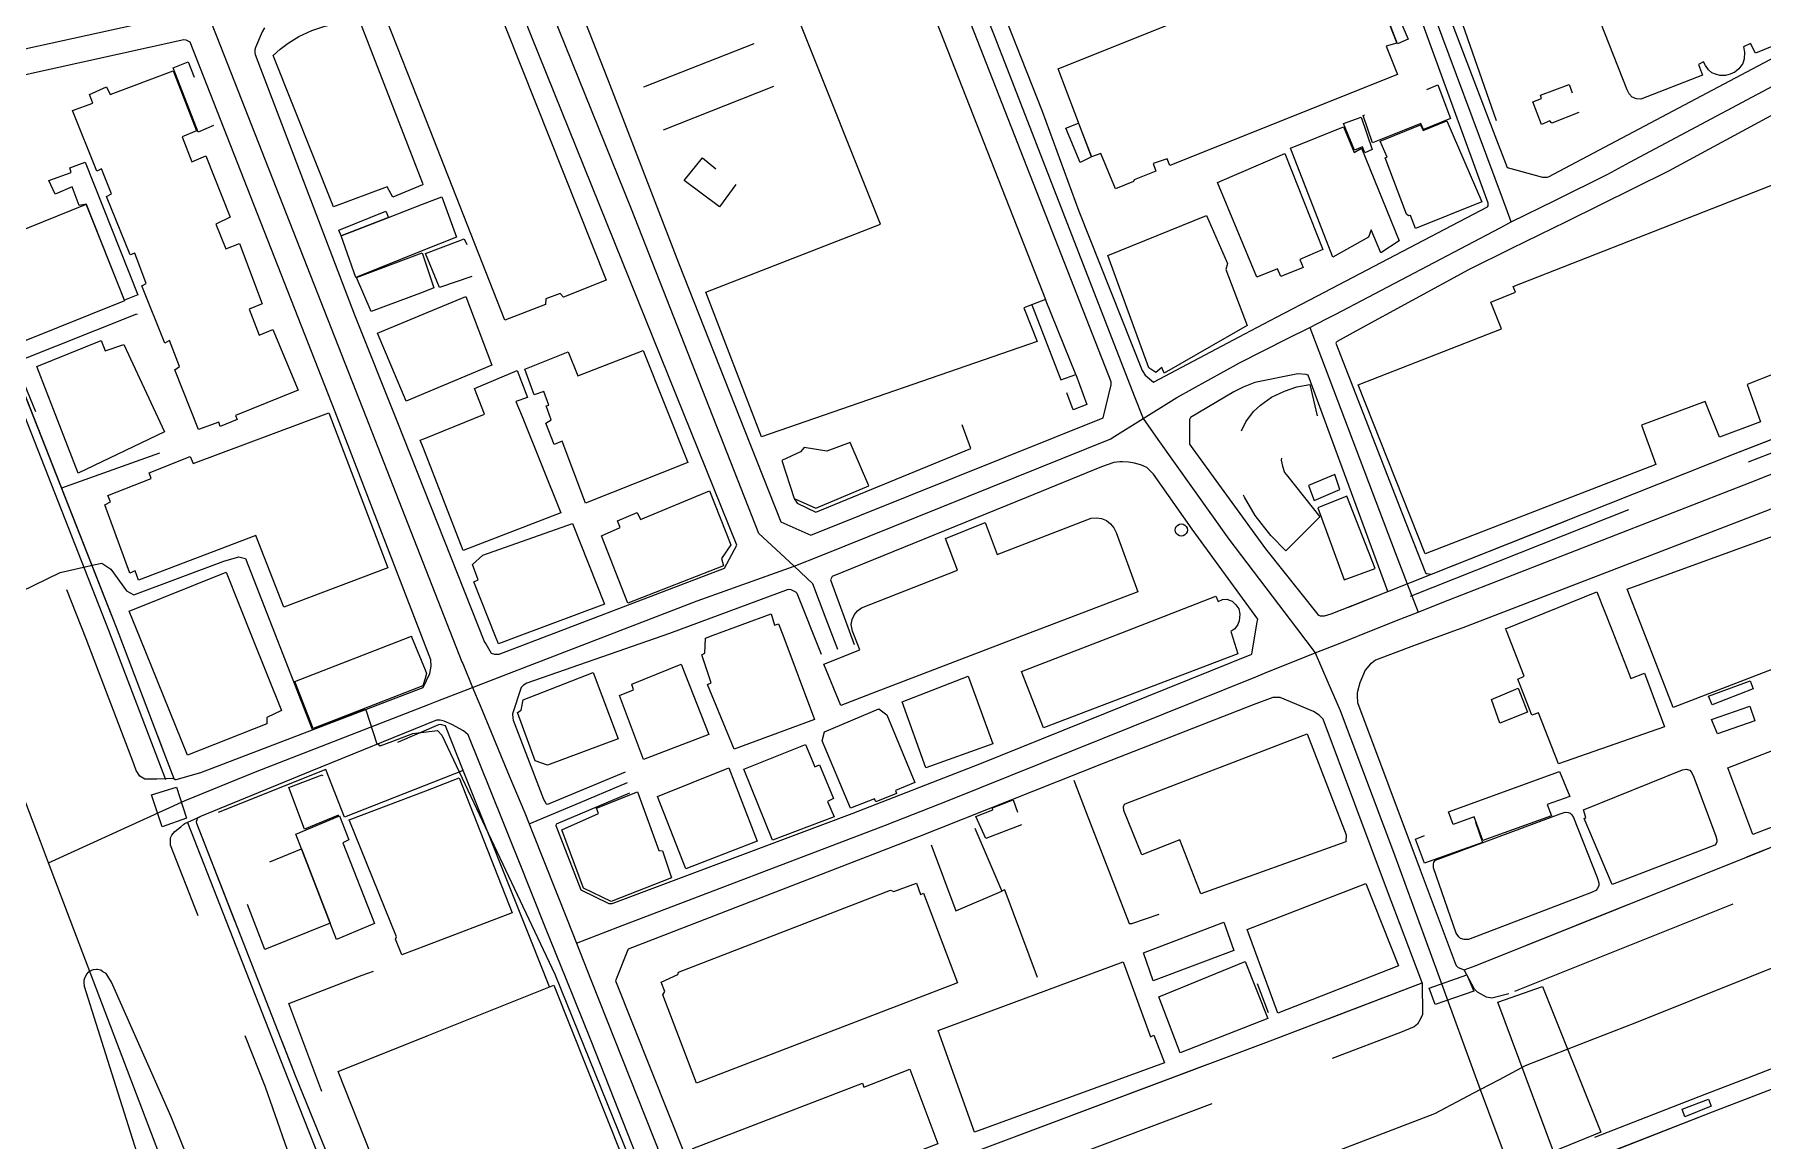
# Model space of a CAD drawing. Header units: millimetres. Extents: x 198785 to 203305, y 542885 to 545889.
# Drawn here: x 200634.5 to 200902.9, y 543660.4 to 543832.1 of the extents above; entities that cross this region are included whole.
import ezdxf

# ---------------------------------------------------------------- set-up
doc = ezdxf.new("R2010")
doc.units = ezdxf.units.MM
for name, pattern in [('FENCE_25K', [54.3, 28.7, -9.2, -16.4]), ('HIDDEN_BULD_25K', [28.8, 18.4, -10.4]), ('HIDDEN_IN_25K', [56.5, 36.5, -20])]:
    doc.linetypes.add(name, pattern=pattern)
for name, color, linetype in [('A0013114', 253, 'Continuous'), ('A0013117', 253, 'Continuous'), ('A0023214', 253, 'Continuous'), ('A0023217', 253, 'Continuous'), ('A0033324', 253, 'Continuous'), ('A0033327', 253, 'Continuous'), ('A0043325', 253, 'Continuous'), ('B0014111', 253, 'Continuous'), ('B0014113', 253, 'Continuous'), ('B0014116', 253, 'Continuous'), ('B0014118', 253, 'Continuous'), ('B0024120', 253, 'Continuous'), ('C0076117', 253, 'Continuous'), ('C0523121', 253, 'Continuous'), ('F0017111', 253, 'Continuous'), ('F0047224', 253, 'Continuous')]:
    doc.layers.add(name, color=color, linetype=linetype)

msp = doc.modelspace()

# ---------------------------------------------------------------- linework, layer by layer
at = {"layer": 'A0013114'}
for points in [[(200658.67, 543830.96), (200658.06, 543831.25), (200657.71, 543831.33), (200621.34, 543823.31), (200620.5, 543823.08), (200615.53, 543821.62), (200615.42, 543821.19), (200619.39, 543810.69), (200647.16, 543740.09), (200654.58, 543720.63), (200656.12, 543716.59)], [(200855.19, 543687.9), (200855.35, 543687.56), (200855.63, 543687.21), (200856.59, 543686.85), (200858.31, 543687.51), (200948.02, 543723.44), (200948.39, 543723.65), (200948.62, 543723.81), (200948.85, 543724.04), (200952.63, 543733.05), (200952.75, 543733.65), (200952.77, 543733.9), (200938.52, 543771.52), (200938.29, 543771.84), (200938.12, 543771.92)], [(200659.63, 543709.88), (200659.66, 543709.64), (200675.01, 543670.48), (200682.52, 543652.02), (200682.75, 543651.65), (200682.98, 543651.35), (200683.37, 543650.84), (200683.65, 543650.59), (200684.02, 543650.22), (200697.94, 543643.86), (200716.53, 543636.16), (200717.49, 543636.05), (200718.49, 543636.02), (200719.01, 543636.02), (200719.69, 543636.04), (200720.48, 543636.07), (200721.79, 543636.31), (200722.03, 543636.4), (200728.75, 543638.94), (200734.16, 543640.78), (200734.4, 543640.91), (200734.48, 543641.12)], [(200984.83, 543694.5), (200961.64, 543685.97), (200938.38, 543676.87), (200936.78, 543676.58), (200936, 543676.56), (200934.95, 543676.56), (200932.53, 543676.78), (200929.08, 543677.17), (200927.57, 543677.17), (200926.59, 543677.09), (200925.61, 543676.96), (200924.61, 543676.48), (200908.04, 543669.73), (200895.11, 543664.78), (200873.37, 543656.25), (200871.76, 543655.24), (200868.64, 543652.49)], [(200741.09, 543644.11), (200741.49, 543643.97), (200825.79, 543675.6), (200850.04, 543684.84)]]:
    msp.add_lwpolyline(points, dxfattribs=at)
at = {"layer": 'A0013117'}
for points in [[(200773.35, 543869.46), (200772.84, 543868.22), (200772.8, 543867.78), (200778.06, 543853.06), (200791.04, 543820.26), (200796.75, 543804.72), (200806.58, 543779.94), (200807.04, 543779.22), (200808.35, 543778.13), (200822.53, 543785.67), (200827.43, 543788.23), (200833.82, 543791.58), (200860.21, 543805.38), (200860.3, 543805.51), (200860.32, 543805.93), (200849.01, 543836.9), (200835.63, 543873.33), (200831.3, 543885.64), (200830.28, 543887.18), (200829.15, 543888.11), (200828.71, 543888.36), (200828.44, 543888.52), (200828.18, 543888.66)], [(200838.31, 543888.48), (200836.66, 543886.86), (200835.72, 543885.56), (200835.59, 543884.73), (200835.63, 543884.14), (200841.96, 543867.4), (200851.13, 543843.23), (200861.09, 543817.12), (200863.28, 543811.47), (200868.73, 543810.01), (200869, 543810.01), (200869.33, 543810.01), (200869.54, 543810.01), (200869.79, 543810.1), (200870.44, 543810.47), (200912.94, 543832.93)], [(200715.86, 543845.04), (200716.26, 543843.72), (200723.62, 543824.98), (200734.52, 543796.67), (200744.84, 543770.57), (200750.42, 543756.48), (200755.08, 543754.36), (200800.51, 543772.63), (200801.75, 543777.73), (200801.73, 543778.22), (200776.13, 543843.67), (200767.98, 543863.6), (200763.73, 543865.79)], [(200670.2, 543833.2), (200669.85, 543832.58), (200668.8, 543830.12), (200668.71, 543829.75), (200668.71, 543829.31), (200668.77, 543829.06), (200684.21, 543788.63), (200690.77, 543772.13), (200704.42, 543737.74), (200704.63, 543737.51), (200705.46, 543736.06), (200705.94, 543735.9), (200706.29, 543735.9), (200706.68, 543735.9), (200741.69, 543749.24), (200743.58, 543752.84), (200708.06, 543840.89), (200707.73, 543841.14)], [(200656.12, 543716.59), (200656.33, 543716.46), (200656.52, 543716.46), (200660.32, 543717.54), (200694.87, 543730.7), (200695.9, 543732.92), (200696.11, 543734.05), (200696.07, 543735.02), (200681.18, 543773.52), (200658.67, 543830.96)], [(200916.88, 543826.37), (200888.31, 543810.9), (200872.41, 543803.07), (200863.95, 543798.91), (200857.24, 543795.6), (200839.76, 543786.06), (200836.87, 543784.48), (200836.69, 543784.3), (200836.63, 543784.19), (200846.97, 543757.77), (200850.56, 543748.52), (200850.71, 543748.42), (200851.49, 543748.31), (200898.69, 543767.09), (200932.65, 543780.25), (200933.77, 543780.89)], [(200830.77, 543779.45), (200824.05, 543778.12), (200822.25, 543777.35), (200820.8, 543776.64), (200814.08, 543772.64), (200813.93, 543772.37), (200813.92, 543768.53), (200814.46, 543767.81), (200825.74, 543752.24), (200833.88, 543742.05), (200834.01, 543741.96), (200834.23, 543741.88), (200834.9, 543741.88), (200835.94, 543742.17), (200844.74, 543745.64), (200832.33, 543779.23), (200832.2, 543779.29), (200832.04, 543779.35), (200830.77, 543779.45)], [(200938.12, 543771.92), (200903.32, 543758.04), (200856.4, 543740), (200854.92, 543739.45), (200848.73, 543737.17), (200842.81, 543734.99), (200842.27, 543734.54), (200842.04, 543734.38), (200841.2, 543733.41), (200840.4, 543731.46), (200840.03, 543730.11), (200839.99, 543729.91), (200839.97, 543729.45), (200840.02, 543728.4), (200849.77, 543702.43), (200855.19, 543687.9)], [(200726.9, 543714.32), (200715.55, 543709.51), (200715.49, 543709.27), (200719.37, 543699.32), (200723.73, 543697.16), (200724.23, 543697.16), (200761.54, 543711.13), (200781.37, 543718.89), (200823.61, 543735.9), (200824.44, 543740.93), (200824.51, 543741.35), (200814.32, 543755.33), (200808.32, 543763.87), (200807.28, 543764.89), (200806.44, 543765.28), (200805.96, 543765.41), (200805.36, 543765.55), (200804.42, 543765.72), (200803.52, 543765.78), (200803.11, 543765.76), (200802.17, 543765.68), (200800.25, 543765), (200788.58, 543760.23), (200758.4, 543747.97), (200758.17, 543747.47), (200761.85, 543737.42)], [(200756.74, 543735.83), (200752.97, 543745.31), (200752.76, 543745.53), (200752.06, 543745.9), (200751.58, 543745.95), (200733.16, 543739.13), (200710.96, 543731.39), (200710.45, 543731.08), (200710.3, 543730.93), (200710.08, 543730.71), (200708.77, 543726.63), (200708.79, 543725.95), (200708.86, 543725.63), (200713.59, 543713.37), (200714, 543712.67), (200714.26, 543712.62), (200726.31, 543717.62)], [(200850.04, 543684.84), (200850.02, 543685.02), (200844.51, 543699.48), (200834.68, 543725.81), (200834.08, 543726.45), (200833.2, 543727.02), (200828.02, 543729.18), (200827.68, 543729.19), (200827.47, 543729.19), (200826.88, 543729.15), (200823.79, 543728.05), (200800.5, 543718.92), (200771.83, 543707.53), (200726.73, 543690.1), (200726.57, 543689.71), (200724.74, 543685.19), (200741.09, 543644.11)], [(200734.48, 543641.12), (200734.48, 543641.49), (200734.46, 543641.58), (200720.95, 543675.83), (200717.09, 543685.46), (200713.9, 543693.42), (200709.65, 543704.04), (200708.56, 543706.74), (200707.31, 543709.85), (200701.85, 543723.39), (200701.15, 543723.98), (200699.32, 543724.99), (200698.12, 543725.49), (200697.51, 543725.66), (200696.94, 543725.66), (200677.3, 543717.69), (200660.27, 543710.71), (200659.89, 543710.49), (200659.7, 543710.17), (200659.63, 543709.88)]]:
    msp.add_lwpolyline(points, dxfattribs=at)
at = {"layer": 'A0023214'}
for points in [[(200650.22, 543833.66), (200629.2, 543829.06)], [(200679, 543598.38), (200664.05, 543631.43), (200662.69, 543635.03), (200640.6, 543693.15), (200638.06, 543699.82), (200636.67, 543703.48), (200635.41, 543706.79), (200593.93, 543815.93), (200592.09, 543820.76)], [(200679, 543598.38), (200719.51, 543614.14), (200741.88, 543622.84), (200745.19, 543624.13), (200747.97, 543625.21), (200753.98, 543627.55), (200808, 543647.85), (200825.65, 543654.45), (200852.02, 543664.54), (200856.34, 543666.82), (200859.09, 543668.27), (200862.05, 543669.84), (200866.12, 543671.99), (200876.71, 543676.15), (200883.17, 543678.62), (200936.32, 543699.96), (200969.63, 543712.69), (200979.57, 543716.48)]]:
    msp.add_lwpolyline(points, dxfattribs=at)
at = {"layer": 'A0023217'}
for points in [[(200863.91, 543803.06), (200862.55, 543806.71), (200838.8, 543870.37), (200832.6, 543888.58), (200831.19, 543892.71)], [(200863.91, 543803.06), (200870.65, 543806.38), (200878.92, 543810.45), (200882.34, 543812.33), (200911.7, 543827.95), (200914.93, 543829.62), (200932.66, 543838.79), (200950.27, 543847.91), (200950.53, 543848.06), (200979.82, 543864.69), (200991.68, 543872.09), (200995.01, 543874.16)], [(200768.78, 543869.85), (200769.5, 543867.99), (200777.09, 543848.37), (200783.58, 543831.97), (200785.59, 543826.8), (200805.34, 543776.02), (200806.71, 543772.51)], [(200752.48, 543749.56), (200748.29, 543753.46), (200747, 543754.66), (200727.21, 543805.02), (200711.83, 543843.1), (200709.97, 543847.73)], [(200661.13, 543836.05), (200662.81, 543831.76), (200685.98, 543772.83), (200700.9, 543734.69), (200701.01, 543734.43), (200702.55, 543730.74)], [(200849.45, 543742.44), (200853.19, 543743.9), (200901, 543762.57), (200935.94, 543776.4), (200954.41, 543783.39), (200970.69, 543789.56), (200972.46, 543790.23), (201015.69, 543807.58), (201025.13, 543811.16), (201030, 543812.03)], [(200832.61, 543786.66), (200835.2, 543787.97), (200836.54, 543788.65), (200862.16, 543802.14), (200863.91, 543803.06)], [(200806.71, 543772.51), (200811.12, 543775.27), (200811.95, 543775.79), (200821.66, 543781.16), (200829.15, 543784.92), (200832.61, 543786.66)], [(200832.61, 543786.66), (200834.42, 543781.86), (200845.85, 543751.7), (200847.75, 543746.83), (200849.45, 543742.44)], [(200752.48, 543749.56), (200756.69, 543751.25), (200801.69, 543769.36), (200801.89, 543769.48), (200806.71, 543772.51)], [(200806.71, 543772.51), (200809.02, 543769.26), (200820.03, 543753.78), (200830.53, 543739.94), (200833.45, 543736.09)], [(200702.55, 543730.74), (200708.29, 543732.95), (200737.42, 543744.19), (200748.88, 543748.28), (200752.48, 543749.56)], [(200759.29, 543736.63), (200757.49, 543741.36), (200755.4, 543746.83), (200752.48, 543749.56)], [(200833.45, 543736.09), (200837.57, 543737.72), (200842.69, 543739.76), (200846.75, 543741.37), (200849.45, 543742.44)], [(200718.68, 543691.04), (200725.12, 543693.5), (200766.69, 543709.33), (200776.6, 543713.21), (200824.22, 543732.4), (200825.56, 543732.93), (200833.45, 543736.09)], [(200833.45, 543736.09), (200835.42, 543731.55), (200837.34, 543727.13), (200845.63, 543705.14), (200852.51, 543686.3), (200859.09, 543668.27), (200865.88, 543650.1), (200866.42, 543648.64), (200872.3, 543634.4), (200883.27, 543604.97), (200884.79, 543602.31)], [(200636.67, 543703.48), (200657.92, 543713.15), (200668.81, 543717.61), (200695.85, 543728.16), (200697.17, 543728.67), (200702.55, 543730.74)], [(200702.55, 543730.74), (200703.71, 543727.93), (200708.25, 543717.01), (200710.64, 543711.25), (200711.34, 543709.57)], [(200711.34, 543709.57), (200714.81, 543711.02), (200718.26, 543712.47), (200726.61, 543715.97)], [(200711.34, 543709.57), (200711.93, 543708.08), (200717.23, 543694.69), (200718.68, 543691.04)], [(200718.68, 543691.04), (200720.32, 543686.9), (200720.98, 543685.22), (200737.85, 543642.65), (200745.19, 543624.13), (200751.78, 543606.06), (200754.73, 543597.96), (200755.79, 543594.83), (200757.22, 543591.05), (200768.49, 543562.6), (200770.05, 543558.66)]]:
    msp.add_lwpolyline(points, dxfattribs=at)
at = {"layer": 'A0033324', "linetype": 'HIDDEN_IN_25K', "flags": 128}
for points in [[(200656.12, 543716.59), (200653.49, 543716.47), (200651.64, 543716.48), (200650.84, 543716.95), (200650.29, 543717.84), (200649.91, 543718.85), (200642.5, 543738.28), (200630.87, 543767.85), (200614.72, 543808.89), (200611.02, 543818.67), (200610.93, 543819.12), (200611.09, 543819.46), (200612.63, 543820.18), (200613.04, 543820.41), (200615.53, 543821.62), (200615.42, 543821.19), (200619.39, 543810.69), (200647.16, 543740.09), (200654.58, 543720.63), (200656.12, 543716.59)], [(200934.73, 543778.91), (200899.42, 543765.23), (200884.26, 543759.19), (200851.74, 543746.25), (200847.29, 543744.5), (200836.68, 543740.31), (200835.98, 543740.4), (200835.82, 543740.56), (200834.23, 543741.88), (200834.9, 543741.88), (200835.94, 543742.17), (200844.74, 543745.64), (200851.49, 543748.31), (200898.69, 543767.09), (200932.65, 543780.25), (200933.77, 543780.89), (200934.73, 543778.91)], [(200863.53, 543683.13), (200860.91, 543682.45), (200860.08, 543682.63), (200858.64, 543683.38), (200858.21, 543683.89), (200856.59, 543686.85), (200858.31, 543687.51), (200925.59, 543714.46), (200948.02, 543723.44), (200948.39, 543723.65), (200948.62, 543723.81), (200948.85, 543724.04), (200952.63, 543733.05), (200952.75, 543733.65), (200952.77, 543733.9), (200938.52, 543771.52), (200938.29, 543771.84), (200938.12, 543771.92), (200942.69, 543772.82), (200943.97, 543772.57), (200944.68, 543771.71), (200945.43, 543770.21), (200958.87, 543734.73), (200958.7, 543732.81), (200958.41, 543731.3), (200953.93, 543720.63), (200952.49, 543719.2), (200951.59, 543718.57), (200950.62, 543718.02), (200933.42, 543711.13), (200863.53, 543683.13)], [(200683.65, 543650.59), (200677.44, 543648.49), (200670.37, 543668.63), (200664.27, 543684.2), (200655.63, 543706.23), (200655.63, 543707.35), (200655.82, 543707.8), (200656.31, 543708.35), (200657.2, 543709.09), (200657.68, 543709.49), (200657.87, 543709.58), (200660.27, 543710.71), (200659.89, 543710.49), (200659.7, 543710.17), (200659.63, 543709.88), (200659.66, 543709.64), (200675.01, 543670.48), (200682.52, 543652.02), (200682.75, 543651.65), (200682.98, 543651.35), (200683.37, 543650.84), (200683.65, 543650.59)], [(200961.64, 543685.97), (200938.38, 543676.87), (200936.78, 543676.58), (200936, 543676.56), (200934.95, 543676.56), (200932.53, 543676.78), (200929.08, 543677.17), (200927.57, 543677.17), (200926.59, 543677.09), (200925.61, 543676.96), (200924.61, 543676.48), (200908.04, 543669.73), (200895.11, 543664.78), (200873.37, 543656.25), (200871.76, 543655.24), (200868.64, 543652.49), (200869.46, 543656.43), (200869.99, 543657.3), (200870.85, 543658.21), (200872.01, 543658.94), (200894.03, 543667.58), (200900.65, 543670.11), (200906.93, 543672.52), (200922.66, 543678.93), (200932.88, 543683.53), (200935.29, 543684.06), (200935.96, 543684.06), (200936.32, 543684.12), (200958.98, 543692.98), (200962.17, 543694.16), (200979.71, 543700.61), (200981.17, 543700.63), (200981.94, 543700.39), (200982.95, 543699.67), (200983.67, 543698.49), (200984.8, 543694.49), (200982.14, 543693.51), (200961.64, 543685.97)], [(200677.44, 543648.49), (200683.65, 543650.59), (200684.02, 543650.22), (200697.94, 543643.86), (200716.53, 543636.16), (200717.49, 543636.05), (200718.49, 543636.02), (200719.01, 543636.02), (200719.69, 543636.04), (200720.48, 543636.07), (200721.79, 543636.31), (200722.03, 543636.4), (200728.75, 543638.94), (200734.16, 543640.78), (200734.4, 543640.91), (200734.48, 543641.12), (200741.09, 543644.11), (200741.49, 543643.97), (200825.79, 543675.6), (200850.04, 543684.84), (200850.09, 543679.96), (200849.79, 543679.25), (200849.33, 543678.44), (200848.81, 543678.02), (200846.7, 543677.15), (200827.91, 543669.99), (200759.6, 543644.36), (200754.74, 543642.53), (200734.94, 543634.74), (200726.57, 543631.77), (200720.94, 543629.74), (200716.34, 543627.98), (200713.76, 543627.64), (200710.43, 543627.46), (200706.62, 543627.34), (200702.19, 543627.52), (200698.39, 543627.8), (200696.01, 543628.37), (200693.87, 543629.02), (200691.69, 543629.87), (200690.03, 543630.75), (200687.49, 543632.76), (200684.67, 543635.85), (200679.55, 543643.67), (200678.69, 543645.28), (200677.44, 543648.49)]]:
    msp.add_lwpolyline(points, dxfattribs=at)
at = {"layer": 'A0033327'}
for points in [[(200614.17, 543820.96), (200618.22, 543810.24), (200646, 543739.64), (200654.83, 543716.46)], [(200658.27, 543709.77), (200673.85, 543670.02), (200678.82, 543657.43), (200680.1, 543657.95)]]:
    msp.add_lwpolyline(points, dxfattribs=at)
at = {"layer": 'A0043325'}
for points in [[(200658.1, 543710.44), (200654.3, 543709.09), (200652.67, 543714.07), (200656.56, 543715.24), (200658.1, 543710.44)], [(200858.11, 543683.58), (200852.09, 543681.51), (200851.15, 543684.05), (200857, 543686.09), (200858.11, 543683.58)], [(200877.81, 543661.65), (200870.45, 543658.64), (200861.81, 543681.85), (200868.78, 543684.31), (200877.81, 543661.65)]]:
    msp.add_lwpolyline(points, dxfattribs=at)
at = {"layer": 'B0014111'}
for points in [[(200909.97, 543832.55), (200901.83, 543829.25), (200901.08, 543830.73), (200899.96, 543830.25), (200900.13, 543829.41), (200900.06, 543828.39), (200899.87, 543827.65), (200899.26, 543826.79), (200898.65, 543826.32), (200897.89, 543826), (200897.16, 543825.78), (200896.3, 543825.77), (200895.63, 543825.98), (200895.07, 543826.21), (200894.52, 543826.65), (200894.06, 543827.35), (200893.75, 543827.88), (200892.97, 543827.5), (200893.63, 543825.82), (200884.04, 543822.12), (200883.36, 543822.14), (200882.66, 543822.39), (200882.2, 543822.94), (200881.91, 543823.57), (200860.2, 543878.64)], [(200846.23, 543825.91), (200810.87, 543811.79), (200810.46, 543812.84), (200808.28, 543812.1), (200808.71, 543810.94), (200805.33, 543809.57), (200805.24, 543809.32), (200802.4, 543808.2), (200800.12, 543813.64), (200798.7, 543813.14), (200793.53, 543826.8), (200840.35, 543845.58), (200846.12, 543830.82), (200844.49, 543830.32), (200846.23, 543825.91)], [(200790.24, 543784.45), (200747.44, 543769.65), (200738.77, 543792.1), (200765.93, 543802.69), (200753.46, 543833.89), (200771.82, 543841.27), (200791.57, 543791), (200788.16, 543789.7), (200790.24, 543784.45)], [(200705.67, 543838.26), (200723.3, 543794), (200716.68, 543791.37), (200716.13, 543791.91), (200713.95, 543791.08), (200713.86, 543790.23), (200707.55, 543787.8), (200694.7, 543820.46), (200689.28, 543834.24), (200694.62, 543836.42), (200695.14, 543836.63), (200695.94, 543834.57), (200705.67, 543838.26)], [(200694.76, 543808.8), (200690.14, 543806.9), (200689.26, 543808.5), (200680.95, 543805.38), (200671.58, 543828.9), (200672.65, 543829.88), (200673.89, 543830.79), (200675.55, 543831.83), (200677.57, 543832.78), (200679.42, 543833.4), (200681.54, 543833.88), (200683.5, 543834.13), (200685.1, 543834.02), (200694.76, 543809.04), (200694.84, 543808.83), (200694.76, 543808.8)], [(200656.01, 543826.52), (200659.64, 543817.2), (200657.43, 543816.23), (200658.93, 543812.38), (200661.13, 543813.29), (200664.91, 543803.79), (200662.65, 543802.67), (200664.2, 543798.84), (200666.33, 543799.66), (200669.87, 543790.31), (200667.82, 543789.47), (200669.38, 543785.46), (200671.54, 543786.34), (200675.47, 543776.88), (200665.71, 543772.99), (200665.98, 543772.34), (200663.35, 543771.24), (200663.12, 543771.96), (200659.95, 543770.77), (200656.29, 543780.05), (200657.02, 543780.58), (200655.48, 543784.6), (200654.72, 543784.18), (200651.18, 543793.09), (200651.82, 543793.49), (200650.06, 543798.16), (200649.35, 543797.9), (200645.66, 543806.97), (200646.47, 543807.38), (200644.92, 543811.3), (200644.16, 543810.93), (200640.41, 543820.35), (200643.57, 543821.47), (200643.06, 543822.84), (200645.68, 543824.02), (200646.23, 543822.8), (200656.01, 543826.52)], [(200837.84, 543817.8), (200839.48, 543813.82), (200840.62, 543814.5), (200846.5, 543800.11), (200843.63, 543798.25), (200842.15, 543801.8), (200841.71, 543800.66), (200836.16, 543797.55), (200829.62, 543814.5), (200837.84, 543817.8)], [(200853.9, 543818.72), (200859.34, 543806.18), (200849.02, 543802.03), (200848.25, 543804.02), (200847.92, 543803.99), (200847.61, 543804.23), (200844.3, 543812.97), (200844.63, 543813.1), (200843.56, 543815.58), (200849.81, 543818.13), (200850.21, 543817.26), (200853.9, 543818.72)], [(200642.36, 543812.31), (200650.55, 543791.73), (200648.47, 543790.87), (200642.51, 543805.8), (200641.44, 543805.6), (200640.34, 543808.51), (200637.71, 543807.35), (200636.7, 543809.47), (200640.21, 543810.72), (200639.97, 543811.46), (200642.36, 543812.31)], [(200831.57, 543795.95), (200828.09, 543794.56), (200827.61, 543795.73), (200824.36, 543794.45), (200818.29, 543809.15), (200828.71, 543813.64), (200834.64, 543798.74), (200831.08, 543797.21), (200831.57, 543795.95)], [(200920.03, 543813.71), (200929.11, 543790.14), (200925.37, 543788.63), (200925.72, 543787.73), (200900.56, 543777.79), (200902.64, 543771.99), (200896.27, 543769.58), (200894.05, 543775.15), (200884.11, 543771.49), (200886.35, 543765.36), (200850.55, 543751.46), (200840.13, 543777.71), (200862.38, 543786.44), (200860.75, 543790.55), (200864.58, 543792.14), (200864.2, 543793.01), (200915.7, 543813.18), (200916.16, 543812.19), (200920.03, 543813.71)], [(200682.14, 543800.86), (200689.47, 543803.72), (200694.78, 543805.79), (200697.75, 543806.95), (200700.05, 543800.69), (200694.82, 543798.59), (200684.42, 543794.41), (200682.14, 543800.86)], [(200648.49, 543790.77), (200632.89, 543784.49), (200627.14, 543799.6), (200642.42, 543805.76), (200642.5, 543805.78), (200648.49, 543790.77)], [(200822.89, 543786.95), (200809.97, 543779.54), (200809.63, 543780.45), (200808.71, 543779.65), (200807.58, 543780.39), (200801.21, 543797.81), (200816.55, 543804.04), (200819.83, 543796.58), (200819.58, 543795.65), (200822.89, 543786.95)], [(200694.85, 543792.15), (200686.77, 543789.1), (200684.53, 543794.42), (200694.73, 543798.22), (200694.82, 543797.93), (200696.54, 543792.79), (200694.85, 543792.15)], [(200694.94, 543776.32), (200692.25, 543775.2), (200687.79, 543785.76), (200694.87, 543788.7), (200701.5, 543791.46), (200705.56, 543780.78), (200694.94, 543776.32)], [(200644.86, 543784.63), (200645.46, 543783.03), (200648.39, 543784.01), (200654.69, 543770.45), (200641.3, 543764), (200634.87, 543780.59), (200644.86, 543784.63)], [(200729.07, 543783.04), (200736, 543765.68), (200720.09, 543759.37), (200716.44, 543768.99), (200715.22, 543768.47), (200713.91, 543771.77), (200714.77, 543772.28), (200713.98, 543774.45), (200714.39, 543774.6), (200713.61, 543776.7), (200712.09, 543776.16), (200710.66, 543780.17), (200717.38, 543782.88), (200718.88, 543779.12), (200729.07, 543783.04)], [(200716.28, 543757.83), (200701.11, 543751.98), (200694.98, 543767.72), (200694.43, 543769.13), (200694.97, 543769.34), (200704.39, 543773.18), (200702.84, 543777.18), (200709.49, 543779.95), (200711.07, 543775.76), (200709.26, 543775.13), (200710.23, 543772.84), (200716.28, 543757.83)], [(200680.24, 543773.36), (200689.39, 543749.33), (200673.2, 543743.21), (200668.89, 543754.34), (200650.63, 543747.39), (200650.15, 543748.85), (200649.32, 543748.46), (200645.41, 543759.12), (200646.32, 543759.55), (200645.86, 543760.54), (200652.64, 543763.18), (200652.29, 543764.09), (200658.69, 543766.58), (200659.15, 543765.49), (200680.24, 543773.36)], [(200739.33, 543761.25), (200742.68, 543752.9), (200741.24, 543750.74), (200741.54, 543749.61), (200726.66, 543743.81), (200722.55, 543754.28), (200725.45, 543755.56), (200725.07, 543756.61), (200728.13, 543757.88), (200728.64, 543756.8), (200739.33, 543761.25)], [(200709.75, 543738.69), (200706.57, 543737.49), (200706.1, 543738.67), (200702.72, 543747.16), (200703.41, 543747.45), (200702.54, 543749.84), (200704.13, 543751.29), (200718.06, 543756.19), (200723.03, 543743.68), (200709.75, 543738.69)], [(200802.54, 543754.78), (200805.89, 543745.6), (200788.93, 543739.11), (200765.25, 543730.05), (200759.75, 543727.91), (200757.1, 543734.37), (200762.68, 543736.56), (200761.77, 543738.96), (200761.59, 543739.45), (200761.38, 543740.51), (200761.53, 543741.31), (200761.9, 543742.08), (200762.33, 543742.64), (200762.94, 543743.09), (200777.87, 543748.96), (200776.01, 543753.86), (200782.16, 543756.36), (200784.03, 543751.38), (200797.97, 543756.78), (200798.64, 543757.02), (200799.46, 543757.09), (200800.23, 543756.99), (200801, 543756.65), (200801.63, 543756.16), (200802.17, 543755.5), (200802.54, 543754.78)], [(200904.55, 543754.25), (200904.92, 543753.23), (200906.74, 543753.91), (200912.28, 543739.76), (200913.37, 543736.98), (200889.07, 543727.62), (200884.39, 543739.61), (200881.9, 543746.01), (200904.55, 543754.25)], [(200670.6, 543725.06), (200658.24, 543720.22), (200650.9, 543738.37), (200649.2, 543742.58), (200664.25, 543748.62), (200668.33, 543738.47), (200672.88, 543727.14), (200670.59, 543726.09), (200670.6, 543725.06)], [(200818.03, 543744.92), (200818.37, 543744.1), (200819.05, 543744.38), (200819.7, 543744.43), (200820.55, 543744.13), (200821.14, 543743.57), (200821.56, 543742.92), (200821.74, 543742.1), (200821.65, 543741.07), (200821.42, 543740.52), (200820.95, 543739.85), (200820.35, 543739.41), (200820.39, 543739.27), (200821.43, 543735.94), (200791.23, 543724.45), (200787.82, 543733.21), (200803.24, 543739.18), (200818.03, 543744.92)], [(200879.56, 543739.59), (200882.48, 543732.13), (200884.58, 543732.93), (200887.69, 543724.6), (200871.25, 543718.87), (200868.15, 543726.77), (200867.08, 543726.42), (200864.94, 543732.04), (200865.89, 543732.5), (200863.15, 543739.5), (200863.01, 543739.85), (200877.22, 543745.6), (200879.56, 543739.59)], [(200748.91, 543742.16), (200749.47, 543740.41), (200750.08, 543740.61), (200750.72, 543738.9), (200755.65, 543725.76), (200743.2, 543721.13), (200739.06, 543731.17), (200739.62, 543731.46), (200738.16, 543735.82), (200738.61, 543736.04), (200738.71, 543738.4), (200739.94, 543738.85), (200748.91, 543742.16)], [(200694.82, 543730.96), (200677.77, 543724.35), (200674.91, 543731.66), (200692.78, 543738.6), (200693.04, 543738.7), (200693.08, 543738.6), (200695.16, 543733.46), (200695.39, 543732.89), (200695.17, 543732.14), (200694.82, 543730.96)], [(200739.26, 543723.43), (200729.1, 543719.56), (200725.37, 543729.48), (200727.52, 543730.38), (200727.27, 543731.22), (200734.93, 543734.33), (200739.26, 543723.43)], [(200725.18, 543722.76), (200714.17, 543718.68), (200712.27, 543719.35), (200709.54, 543726.83), (200710.1, 543727.19), (200710.43, 543728.8), (200721.3, 543733.03), (200725.18, 543722.76)], [(200783.39, 543722), (200772.98, 543718.26), (200769.26, 543728.49), (200779.51, 543732.5), (200783.39, 543722)], [(200923.33, 543716.26), (200901.42, 543707.87), (200897.55, 543718.26), (200919.39, 543726.72), (200923.33, 543716.26)], [(200838.24, 543707.82), (200838.2, 543706.77), (200815.66, 543698.69), (200812.42, 543707.07), (200806.49, 543704.76), (200803.7, 543711.6), (200803.66, 543712.18), (200803.84, 543712.59), (200804.18, 543712.76), (200832.18, 543723.52), (200838.24, 543707.82)], [(200754.27, 543721.85), (200755.73, 543718.39), (200756.45, 543718.72), (200758.64, 543713.47), (200757.7, 543713.04), (200758.72, 543710.63), (200749.16, 543707.01), (200744.66, 543718.02), (200754.27, 543721.85)], [(200746.78, 543706.86), (200735.7, 543702.54), (200731.28, 543713.77), (200742.36, 543718.23), (200746.78, 543706.86)], [(200870.16, 543710.78), (200859.49, 543706.97), (200858.15, 543710.65), (200854.9, 543709.44), (200854.14, 543711.41), (200871.38, 543717.69), (200873.01, 543713.82), (200869.47, 543712.55), (200870.16, 543710.78)], [(200895.52, 543706.25), (200879.57, 543700.14), (200875.23, 543710.37), (200875.5, 543710.53), (200875.12, 543711.73), (200890.48, 543717.92), (200891.08, 543718.02), (200891.63, 543717.91), (200891.93, 543717.46), (200892.25, 543716.79), (200895.69, 543707.63), (200895.86, 543707.04), (200895.86, 543706.75), (200895.71, 543706.47), (200895.52, 543706.25)], [(200695.39, 543690.64), (200691.56, 543689.18), (200690.58, 543691.65), (200690.74, 543692.01), (200683.39, 543710.17), (200695.26, 543714.69), (200700.47, 543716.68), (200708.7, 543695.72), (200695.39, 543690.64)], [(200733.44, 543701.16), (200724.07, 543697.51), (200719.76, 543699.58), (200716.42, 543708.63), (200722.1, 543711.17), (200721.78, 543711.98), (200728.18, 543714.53), (200731.46, 543705.39), (200732.03, 543705.35), (200733.44, 543701.16)], [(200687.29, 543694.09), (200681.39, 543691.6), (200680.41, 543694.14), (200675.97, 543705.68), (200675.1, 543707.94), (200681.86, 543710.77), (200683.3, 543707.07), (200682.38, 543706.62), (200687.29, 543694.09)], [(200857.24, 543691.6), (200856.58, 543691.57), (200856, 543691.76), (200855.74, 543692.01), (200855.34, 543692.58), (200851.84, 543702.69), (200851.82, 543703.28), (200851.89, 543703.6), (200852.14, 543703.91), (200871.5, 543711.08), (200872.3, 543711.36), (200872.76, 543711.33), (200873.06, 543711.21), (200873.32, 543710.97), (200873.58, 543710.54), (200877.27, 543701.23), (200877.51, 543700.39), (200877.52, 543699.98), (200877.28, 543699.51), (200877.03, 543699.21), (200876.39, 543698.89), (200857.24, 543691.6)], [(200771.51, 543700.35), (200772.14, 543698.59), (200772.58, 543698.79), (200777.9, 543684.86), (200737.35, 543669.26), (200732.1, 543682.97), (200732.43, 543683.49), (200731.84, 543684.96), (200734.43, 543686.16), (200734.56, 543686.52), (200767.48, 543699.25), (200768, 543699.06), (200771.51, 543700.35)], [(200846.41, 543687.52), (200827.66, 543680.12), (200822.87, 543693.12), (200841.33, 543700.27), (200846.41, 543687.52)], [(200820.83, 543689.86), (200808.26, 543685.14), (200806.76, 543689.52), (200819.25, 543694.26), (200820.83, 543689.86)], [(200803.6, 543688.14), (200807.86, 543676.45), (200808.4, 543676.74), (200810.02, 543672.44), (200780.51, 543661.66), (200774.86, 543677.43), (200803.6, 543688.14)], [(200826.08, 543679.3), (200812.46, 543673.96), (200809.13, 543682.7), (200822.56, 543688.15), (200826.08, 543679.3)], [(200728.58, 543650.85), (200710.3, 543643.69), (200695.61, 543650.03), (200688.88, 543652.93), (200681.65, 543671.07), (200695.47, 543676.61), (200715.17, 543684.5), (200728.58, 543650.85)], [(200770.46, 543671.42), (200774.84, 543659.83), (200741.21, 543646.93), (200736.76, 543659.11), (200763.1, 543669.27), (200763.34, 543668.67), (200770.46, 543671.42)]]:
    msp.add_lwpolyline(points, dxfattribs=at)
at = {"layer": 'B0014113'}
msp.add_lwpolyline([(200768.42, 543714.26), (200765.18, 543712.98), (200764.98, 543713.45), (200761.24, 543711.97), (200756.83, 543722.45), (200757.2, 543723.84), (200765.64, 543727.39), (200766.88, 543726.49), (200771.23, 543715.95), (200768.25, 543714.75), (200768.42, 543714.26)], dxfattribs=at)
at = {"layer": 'B0014116', "linetype": 'HIDDEN_BULD_25K', "flags": 128}
for points in [[(200847.91, 543831.4), (200846.23, 543830.68), (200844.27, 543835.77), (200845.76, 543836.34), (200847.91, 543831.4)], [(200749.28, 543824.08), (200730.59, 543816.68), (200727.91, 543823.53), (200746.71, 543830.89), (200749.28, 543824.08)], [(200662.29, 543818.02), (200659.92, 543816.96), (200656.03, 543826.95), (200658.37, 543827.88), (200662.29, 543818.02)], [(200854.48, 543819.09), (200850.27, 543817.41), (200849.83, 543818.31), (200842.35, 543815.3), (200840.91, 543819.58), (200852.51, 543824.31), (200854.48, 543819.09)], [(200874.42, 543820.04), (200870.18, 543818.35), (200869.92, 543818.76), (200868.58, 543818.19), (200867.23, 543821.69), (200868.62, 543822.22), (200868.43, 543822.72), (200872.88, 543824.37), (200874.42, 543820.04)], [(200840.61, 543819.3), (200842.31, 543814.28), (200841.18, 543813.79), (200840.78, 543814.71), (200839.53, 543814.16), (200837.86, 543818.31), (200840.61, 543819.3)], [(200798.68, 543813.13), (200796.93, 543812.26), (200794.71, 543817.59), (200796.7, 543818.36), (200798.68, 543813.13)], [(200743.43, 543808.85), (200740.93, 543805.37), (200735.4, 543809.46), (200738.25, 543812.99), (200743.43, 543808.85)], [(200689.47, 543803.72), (200682.14, 543800.86), (200681.76, 543801.75), (200689.08, 543804.68), (200689.47, 543803.72)], [(200702.43, 543794.56), (200697.4, 543792.84), (200695.25, 543798.14), (200700.31, 543800.05), (200701.26, 543800.41), (200703.6, 543794.96), (200702.43, 543794.56)], [(200834.18, 543757.24), (200828.88, 543751.95), (200826.57, 543754.31), (200824.13, 543757.45), (200822.44, 543760.29), (200821.43, 543762.49), (200820.99, 543764.54), (200820.99, 543766.5), (200821.21, 543768.22), (200821.77, 543770.21), (200822.69, 543771.97), (200823.87, 543773.58), (200824.97, 543774.59), (200826.67, 543775.82), (200828.67, 543776.77), (200830.59, 543777.4), (200832.6, 543777.78), (200834.15, 543771.33), (200833.03, 543771.19), (200831.23, 543770.72), (200830.01, 543770.16), (200829.18, 543769.5), (200828.6, 543768.44), (200828.26, 543767.21), (200828.17, 543766.05), (200828.34, 543765.11), (200828.69, 543764.14), (200829.17, 543763.47), (200834.18, 543757.24)], [(200812.94, 543754.28), (200812.64, 543754.23), (200812.35, 543754.28), (200812.08, 543754.41), (200811.87, 543754.62), (200811.73, 543754.89), (200811.69, 543755.18), (200811.73, 543755.48), (200811.87, 543755.75), (200812.08, 543755.96), (200812.35, 543756.09), (200812.64, 543756.14), (200812.94, 543756.09), (200813.21, 543755.96), (200813.42, 543755.75), (200813.55, 543755.48), (200813.6, 543755.18), (200813.55, 543754.89), (200813.42, 543754.62), (200813.21, 543754.41), (200812.94, 543754.28)], [(200901.46, 543730.52), (200895.11, 543728.05), (200894.53, 543729.39), (200901.01, 543731.77), (200901.46, 543730.52)], [(200866.45, 543726.87), (200862.13, 543725.17), (200860.82, 543728.85), (200864.98, 543730.6), (200866.45, 543726.87)], [(200901.76, 543725.54), (200895.94, 543723.51), (200895.01, 543725.75), (200900.99, 543727.82), (200901.76, 543725.54)], [(200681.72, 543710.88), (200676.42, 543708.73), (200673.98, 543715.19), (200679.17, 543717.18), (200681.72, 543710.88)], [(200858.35, 543709.79), (200859.44, 543706.67), (200850.4, 543703.44), (200849.02, 543707.15), (200853.93, 543709.21), (200854.43, 543708.2), (200858.35, 543709.79)], [(200680.4, 543694.13), (200670.28, 543690.05), (200665.84, 543701.43), (200675.95, 543705.67), (200680.4, 543694.13)]]:
    msp.add_lwpolyline(points, dxfattribs=at)
at = {"layer": 'B0014118', "linetype": 'HIDDEN_BULD_25K', "flags": 128}
msp.add_lwpolyline([(200787.82, 543709.39), (200782.26, 543707.28), (200780.75, 543710.69), (200783.39, 543711.7), (200783.29, 543712.05), (200786.54, 543713.29), (200787.82, 543709.39)], dxfattribs=at)
at = {"layer": 'B0024120', "linetype": 'FENCE_25K', "flags": 128}
for points in [[(200854.52, 543838.9), (200861.54, 543818.81)], [(200634.68, 543773.56), (200631.55, 543781.23), (200650.38, 543788.76), (200657.82, 543768.52), (200638.67, 543761.68)], [(200795.95, 543716.32), (200797.87, 543711.3), (200804.56, 543694.09), (200804.94, 543694.09), (200819.02, 543698.79), (200819.31, 543698.78), (200822.49, 543689.94), (200826.14, 543680.26)], [(200679.12, 543667.98), (200673.99, 543681.64), (200685.37, 543686.02), (200710.12, 543695.27)]]:
    msp.add_lwpolyline(points, dxfattribs=at)
at = {"layer": 'C0076117'}
for points in [[(200761.22, 543768.79), (200757.58, 543767.44), (200754.06, 543768.01), (200753.5, 543767.32), (200750.6, 543765.96), (200752.51, 543760.07), (200755.85, 543758.56), (200764.08, 543762.07), (200761.22, 543768.79)], [(200836.5, 543763.81), (200832.38, 543762.12), (200833.27, 543759.79), (200837.25, 543761.48), (200836.5, 543763.81)], [(200838.34, 543760.44), (200833.83, 543758.65), (200837.93, 543747.45), (200842.77, 543749.22), (200838.34, 543760.44)], [(200780.58, 543708.89), (200784.76, 543699.09)], [(200773.8, 543706.3), (200777.63, 543696.03), (200784.76, 543699.09)], [(200890.86, 543664.02), (200890.45, 543665.22), (200894.52, 543666.77), (200894.95, 543665.68), (200890.86, 543664.02)]]:
    msp.add_lwpolyline(points, dxfattribs=at)
at = {"layer": 'C0523121'}
for points in [[(200644.1, 543686.92), (200643.62, 543686.88), (200643.43, 543686.84), (200642.82, 543686.49), (200642.58, 543686.21), (200642.51, 543686.07), (200642.27, 543685.59), (200642.16, 543685.22), (200642.14, 543684.92), (200642.23, 543684.33), (200645.85, 543672.83), (200650.33, 543658.59)], [(200664.18, 543643.05), (200655.7, 543664.06), (200646.46, 543684.96), (200645.63, 543686.31), (200645.13, 543686.58), (200644.8, 543686.8), (200644.3, 543686.92), (200644.1, 543686.92)]]:
    msp.add_lwpolyline(points, dxfattribs=at)
at = {"layer": 'F0017111', "elevation": 30}
msp.add_lwpolyline([(200632.44, 543745.62), (200638.5, 543748.57), (200643.7, 543749.8), (200644.96, 543750.03), (200646.37, 543749.11), (200648.81, 543745.75), (200649.93, 543745.14), (200663.89, 543750.33), (200666.23, 543751.04), (200667.25, 543750.74), (200677.58, 543724.36), (200677.72, 543724.23), (200685.83, 543727.32), (200685.92, 543727.28), (200686.04, 543727.09), (200687.6, 543722.14), (200688.21, 543721.64), (200690.15, 543722.39), (200693.28, 543723.6), (200697.09, 543724.07), (200697.77, 543723.33), (200715.35, 543686.19), (200729.64, 543650.89)], dxfattribs=at)
at = {"layer": 'F0047224'}
for points in [[(200789.42, 543790.18), (200793.95, 543778.5), (200796.25, 543779.35)], [(200796.25, 543779.35), (200791.57, 543791)], [(200796.25, 543779.35), (200797.98, 543774.66), (200795.86, 543773.86), (200794.86, 543776.47)], [(200752.51, 543760.07), (200752.95, 543759.35), (200755.87, 543757.97), (200779.97, 543767.87), (200778.59, 543771.5)], [(200701.11, 543717.85), (200698.35, 543724.75), (200697.55, 543725), (200697.24, 543724.95), (200690.88, 543722.2)], [(200682.63, 543710.6), (200679.73, 543717.97), (200663.03, 543711.31)], [(200701.11, 543717.85), (200682.63, 543710.6)], [(200714.5, 543684.23), (200711.62, 543691.51), (200701.11, 543717.85)], [(200790.32, 543685.66), (200785.27, 543699.15), (200785.22, 543699.28), (200785.08, 543699.23), (200784.76, 543699.09)]]:
    msp.add_lwpolyline(points, dxfattribs=at)

doc.saveas('drawing.dxf')
